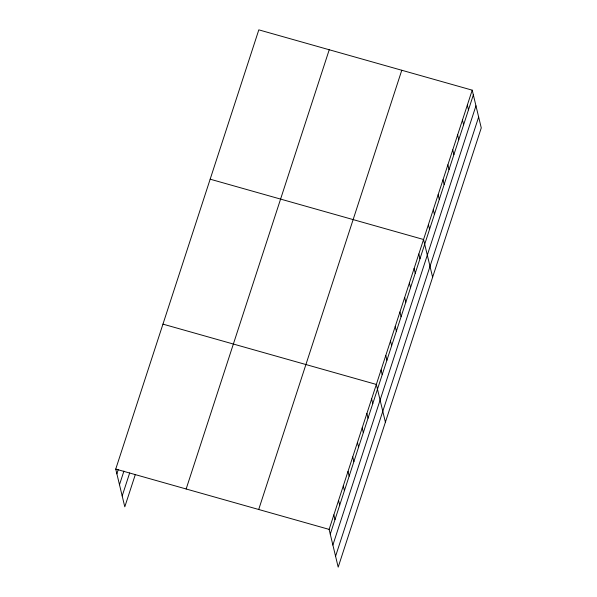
<?xml version="1.0" encoding="UTF-8"?>
<svg xmlns="http://www.w3.org/2000/svg" width="597" height="597" viewBox="0 0 597 597"><rect width="100%" height="100%" fill="white"/><g stroke="black" fill="none" stroke-linecap="round" stroke-linejoin="round"><path stroke-width="0.9" d="M135.355 474.436L124.795 506.838L115.736 469.085L258.814 29.85L472.205 90.162L481.264 127.915L338.186 567.15L329.126 529.39L472.205 90.162M116.87 473.831L118.258 469.57M119.49 484.727L123.93 471.085M122.184 495.943L129.683 472.928M186.152 488.988L329.231 49.752M258.702 509.487L401.781 70.259M330.26 534.143L473.346 94.908M332.88 545.031L475.958 105.803M335.574 556.255L478.652 117.027M210.166 179.19L423.557 239.501L432.624 277.254M162.951 324.134L376.341 384.446L385.401 422.206M115.736 469.085L329.126 529.39M467.339 105.094L468.481 109.848M462.474 120.027L463.615 124.78M457.608 134.959L458.75 139.713M452.742 149.899L453.884 154.645M447.877 164.832L449.019 169.578M443.011 179.764L444.153 184.51M438.153 194.697L439.288 199.45M433.288 209.629L434.422 214.383M428.422 224.569L429.564 229.315M418.833 253.994L419.975 258.747M414.109 268.486L415.251 273.239M409.393 282.985L410.535 287.732M404.669 297.478L405.811 302.231M399.945 311.97L401.087 316.723M395.229 326.469L396.363 331.216M390.505 340.962L391.647 345.715M385.781 355.454L386.923 360.207M381.058 369.953L382.199 374.7M371.618 398.938L372.759 403.691M366.894 413.437L368.036 418.184M362.178 427.93L363.312 432.683M357.454 442.422L358.596 447.175M352.73 456.921L353.872 461.668M348.014 471.414L349.148 476.167M343.29 485.906L344.432 490.659M338.566 500.405L339.708 505.152M333.842 514.898L334.984 519.651"/></g></svg>
